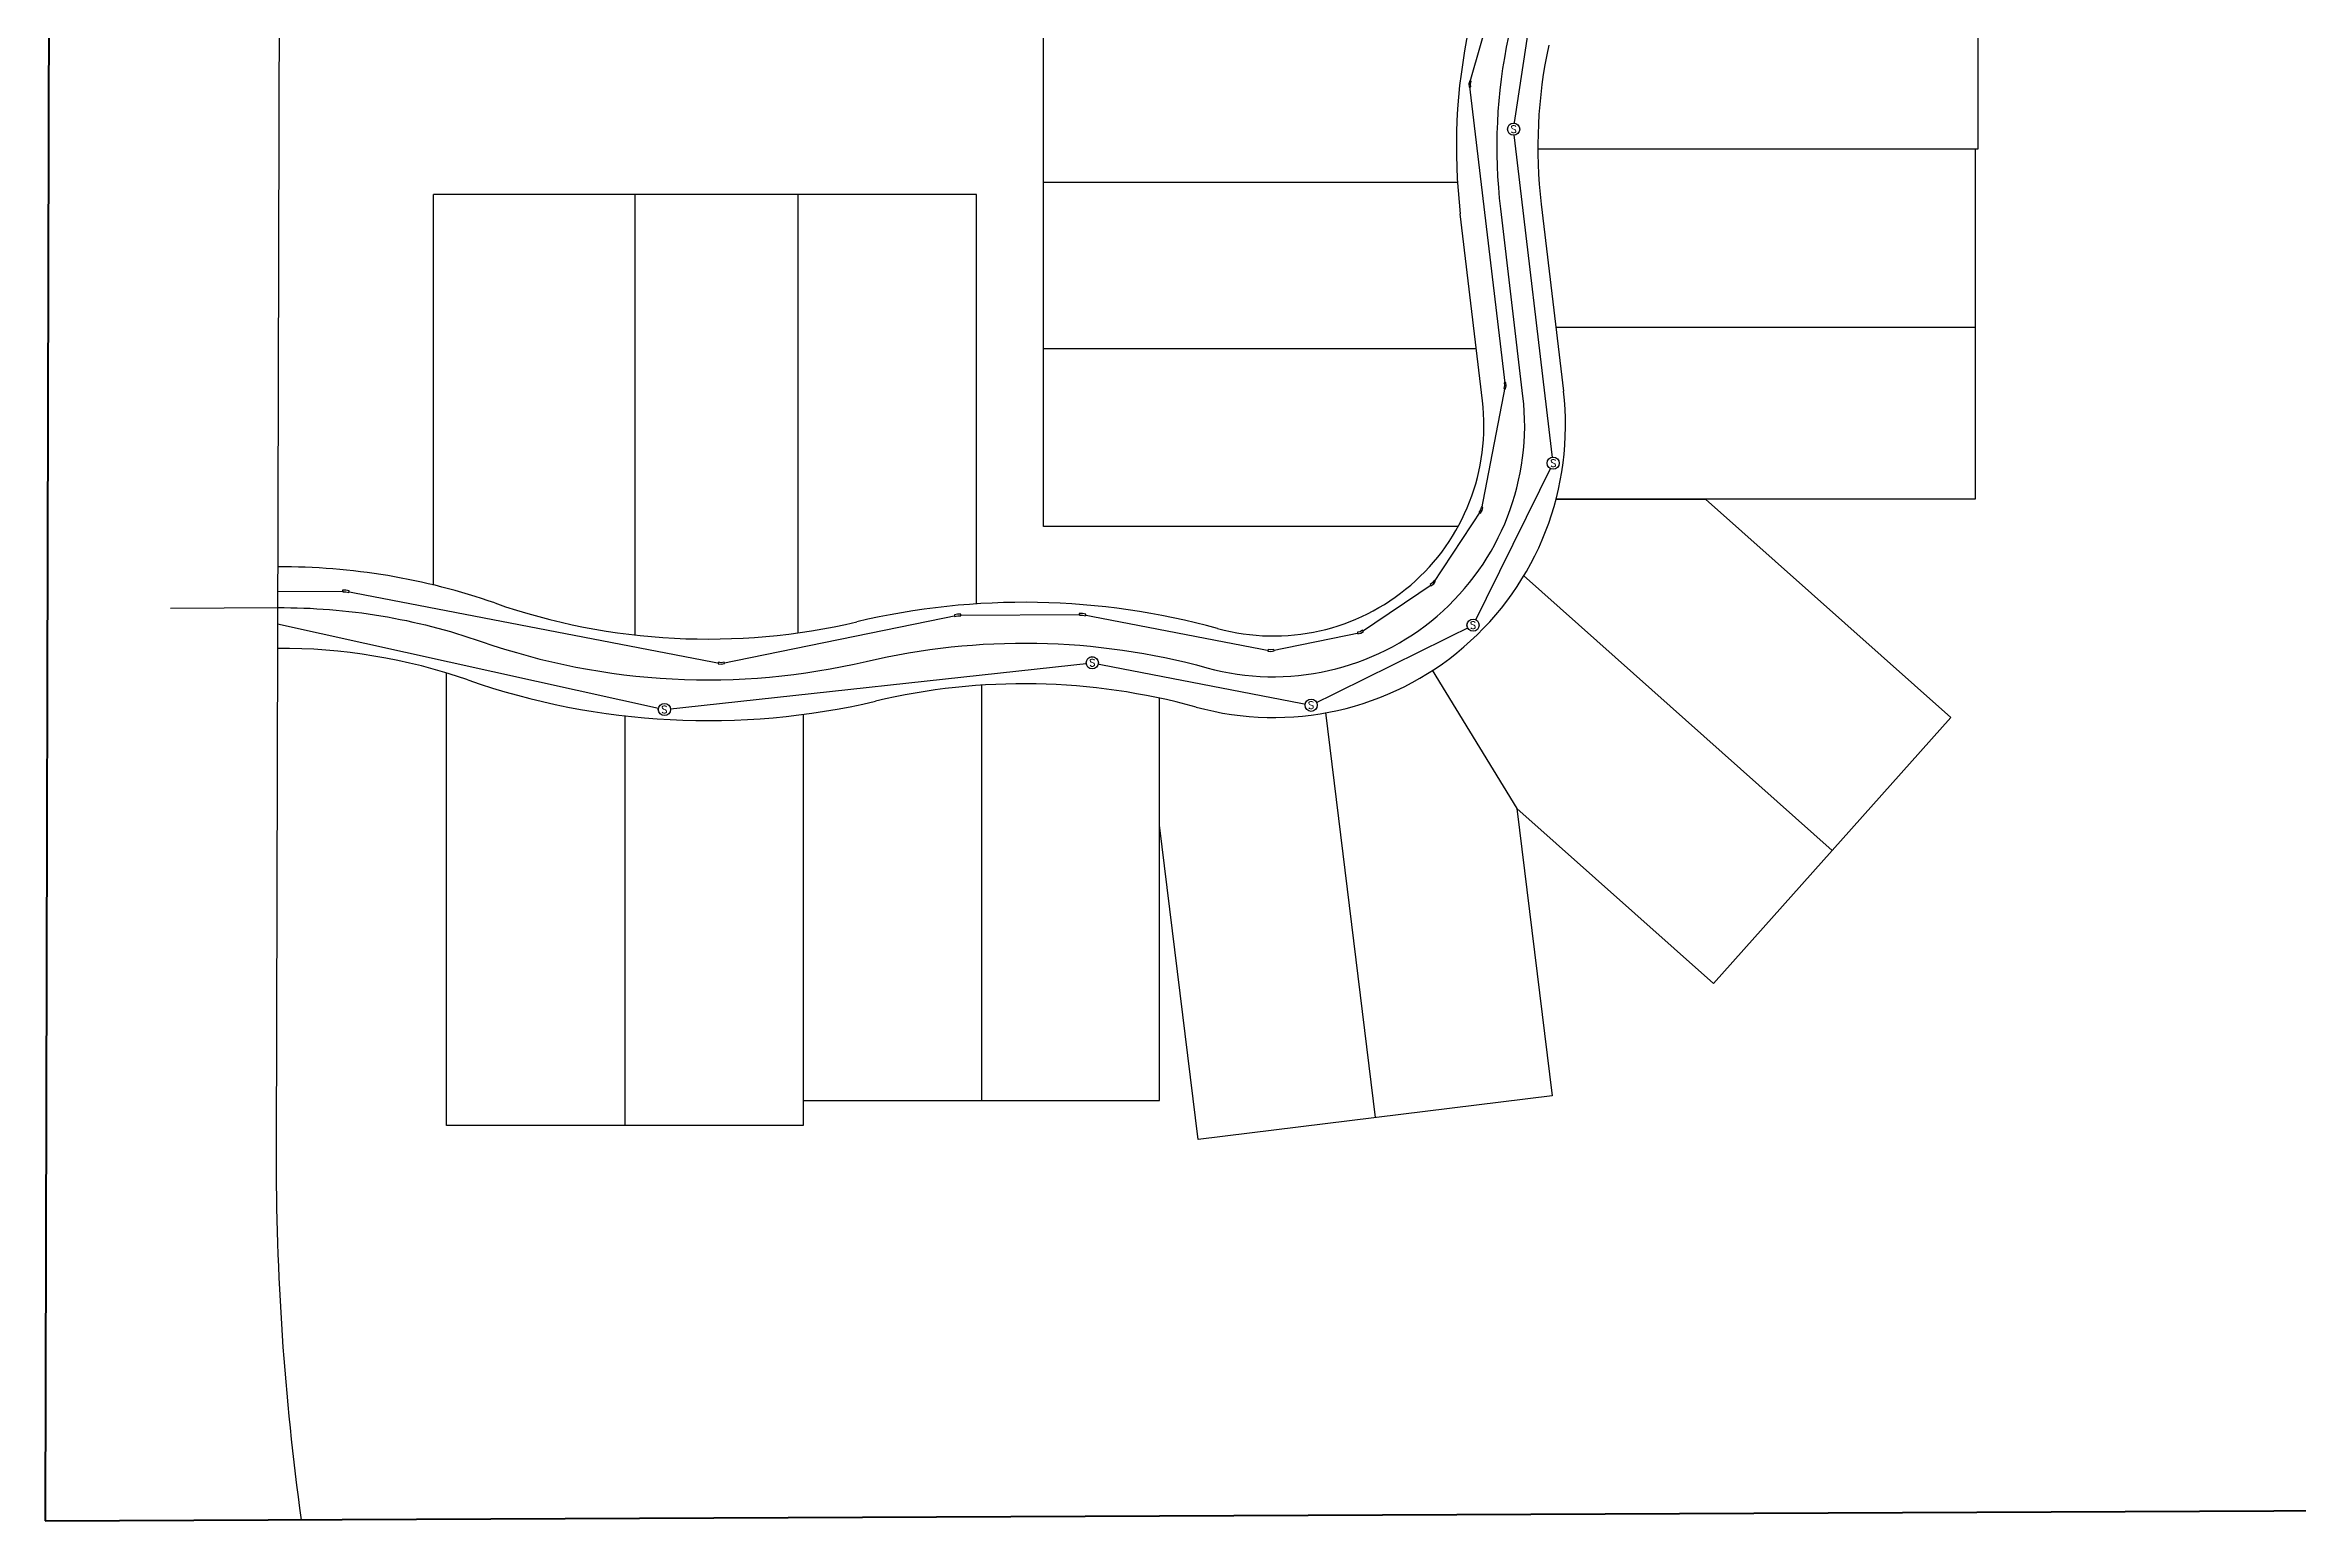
# Model space of a CAD drawing. Header units: feet. Extents: x 20000 to 21322, y 20000 to 21283.
# Drawn here: x 20000 to 20695, y 20000 to 20455 of the extents above; entities that cross this region are included whole.
import ezdxf
from ezdxf.enums import TextEntityAlignment as Align

# ---------------------------------------------------------------- set-up
doc = ezdxf.new("R2010")
doc.units = ezdxf.units.FT
doc.header["$MEASUREMENT"] = 0
doc.layers.add('C-PROP-BNDY', color=150, linetype='Continuous', lineweight=50)
for name, color, linetype in [('C-PROP-LINE', 6, 'Continuous'), ('C-PROP-ROAD', 2, 'Continuous'), ('C-ROAD-CNTR', 1, 'Continuous'), ('C-SSWR-PIPE', 3, 'Continuous'), ('C-SSWR-STRC', 3, 'Continuous'), ('C-WATR-FITT', 4, 'Continuous'), ('C-WATR-PIPE', 4, 'Continuous')]:
    doc.layers.add(name, color=color, linetype=linetype)
doc.styles.add('SHR', font='SIMPLEX', dxfattribs={"height": 0.75})

# ---------------------------------------------------------------- blocks, each defined once
blk = doc.blocks.new('Sewer Manhole')
blk.add_wipeout([(-0.034, 0.052), (-0.042, 0.045), (-0.052, 0.033), (-0.058, 0.022), (-0.06, 0.014), (-0.062, 0.003), (-0.061, -0.006), (-0.059, -0.017), (-0.057, -0.025), (-0.052, -0.033), (-0.047, -0.04), (-0.041, -0.046), (-0.035, -0.051), (-0.027, -0.056), (-0.014, -0.06), (-0.004, -0.062), (0.01, -0.061), (0.02, -0.058), (0.029, -0.054), (0.038, -0.049), (0.047, -0.04), (0.055, -0.028), (0.06, -0.017), (0.062, 0), (0.06, 0.017), (0.056, 0.025), (0.05, 0.036), (0.044, 0.043), (0.037, 0.05), (0.03, 0.054), (0.019, 0.059), (0.004, 0.062), (-0.01, 0.061), (-0.02, 0.058), (-0.026, 0.056)])
at = {"color": 0, "linetype": 'ByBlock', "lineweight": -2}
blk.add_circle((0, 0), 0.0625, dxfattribs=at)
at = {"color": 0, "linetype": 'ByBlock', "lineweight": -2, "style": 'SHR'}
blk.add_text('S', height=0.075, dxfattribs=at).set_placement((0, -0.037), align=Align.CENTER)
blk = doc.blocks.new('*U35')
blk.add_wipeout([(0.98, -0.05), (0, -0.25), (-0.98, -0.07), (-0.89, 0.43), (0, 0.25), (0.88, 0.44)])
blk.add_lwpolyline([(0.88, 0.44), (0, 0.25), (-0.89, 0.43), (-0.98, -0.07), (0, -0.25), (0.98, -0.05)], close=True)
blk = doc.blocks.new('*U36')
blk.add_wipeout([(0.93, 0.33), (0.1, -0.23), (-0.88, -0.44), (-0.98, 0.05), (-0.1, 0.23), (0.65, 0.74)])
blk.add_lwpolyline([(0.65, 0.74), (-0.1, 0.23), (-0.98, 0.05), (-0.88, -0.44), (0.1, -0.23), (0.93, 0.33)], close=True)
blk = doc.blocks.new('*U37')
blk.add_wipeout([(0.43, 0.89), (0.24, -0.1), (-0.31, -0.93), (-0.73, -0.66), (-0.24, 0.1), (-0.07, 0.98)])
blk.add_lwpolyline([(-0.07, 0.98), (-0.24, 0.1), (-0.73, -0.66), (-0.31, -0.93), (0.24, -0.1), (0.43, 0.89)], close=True)
blk = doc.blocks.new('*U38')
blk.add_wipeout([(0.09, 0.98), (0.25, -0.01), (0.03, -0.98), (-0.46, -0.87), (-0.25, 0.01), (-0.4, 0.9)])
blk.add_lwpolyline([(-0.4, 0.9), (-0.25, 0.01), (-0.46, -0.87), (0.03, -0.98), (0.25, -0.01), (0.09, 0.98)], close=True)
blk = doc.blocks.new('*U39')
blk.add_wipeout([(-0.14, -0.97), (-0.25, 0.02), (0.02, 0.98), (0.5, 0.85), (0.25, -0.02), (0.36, -0.91)])
blk.add_lwpolyline([(0.36, -0.91), (0.25, -0.02), (0.5, 0.85), (0.02, 0.98), (-0.25, 0.02), (-0.14, -0.97)], close=True)
blk = doc.blocks.new('*U43')
blk.add_wipeout([(-0.98, 0.24), (0.02, 0.25), (1.01, 0.06), (0.91, -0.43), (-0.02, -0.25), (-0.97, -0.26)])
blk.add_lwpolyline([(1.01, 0.06), (0.02, 0.25), (-0.98, 0.24), (-0.97, -0.26), (-0.02, -0.25), (0.91, -0.43)], close=True)
blk = doc.blocks.new('*U44')
blk.add_wipeout([(-1.01, 0.05), (-0.03, 0.25), (0.97, 0.26), (0.98, -0.24), (0.03, -0.25), (-0.91, -0.44)])
blk.add_lwpolyline([(0.97, 0.26), (-0.03, 0.25), (-1.01, 0.05), (-0.91, -0.44), (0.03, -0.25), (0.98, -0.24)], close=True)
blk = doc.blocks.new('*U45')
blk.add_wipeout([(-0.98, 0.24), (0.02, 0.25), (1.01, 0.06), (0.91, -0.43), (-0.02, -0.25), (-0.97, -0.26)])
blk.add_lwpolyline([(1.01, 0.06), (0.02, 0.25), (-0.98, 0.24), (-0.97, -0.26), (-0.02, -0.25), (0.91, -0.43)], close=True)
blk = doc.blocks.new('*U46')
blk.add_wipeout([(0.73, 0.66), (0.18, -0.18), (-0.65, -0.74), (-0.93, -0.33), (-0.18, 0.18), (0.31, 0.93)])
blk.add_lwpolyline([(0.31, 0.93), (-0.18, 0.18), (-0.93, -0.33), (-0.65, -0.74), (0.18, -0.18), (0.73, 0.66)], close=True)

msp = doc.modelspace()

# ---------------------------------------------------------------- linework, layer by layer
at = {"layer": 'C-PROP-BNDY'}
for p, q in [((20003.21, 21283.09), (20000.01, 19999.91)), ((20000.01, 19999.91), (21318.23, 20005.94))]:
    msp.add_line(p, q, dxfattribs=at)
at = {"layer": 'C-PROP-LINE'}
for p, q in [((20596.28, 20590.81), (20596.28, 20423.22)), ((20308.01, 20306.72), (20308.01, 20479.22)), ((20596.28, 20423.22), (20460.44, 20423.22)), ((20595.43, 20423.22), (20595.43, 20315.22)), ((20287.34, 20409.16), (20119.84, 20409.16)), ((20119.84, 20288.62), (20119.84, 20409.16)), ((20182.09, 20273.2), (20182.09, 20409.16)), ((20232.34, 20273.88), (20232.34, 20409.16)), ((20287.34, 20282.8), (20287.34, 20409.16)), ((20308.01, 20412.97), (20435.78, 20412.97)), ((20465.98, 20368.22), (20595.43, 20368.22)), ((20308.01, 20361.72), (20441.58, 20361.72)), ((20466.04, 20315.22), (20512.27, 20315.22)), ((20595.43, 20315.22), (20466.04, 20315.22)), ((20512.27, 20315.22), (20587.9, 20247.8)), ((20435.98, 20306.72), (20308.01, 20306.72)), ((20456.12, 20291.59), (20551.3, 20206.75)), ((20123.84, 20121.96), (20123.84, 20261.63)), ((20427.9, 20262.37), (20454.03, 20219.77)), ((20288.84, 20257.84), (20288.84, 20129.59)), ((20343.84, 20214.63), (20343.84, 20253.86)), ((20343.84, 20129.59), (20343.84, 20253.86)), ((20178.84, 20248.4), (20178.84, 20121.96)), ((20233.84, 20248.86), (20233.84, 20121.96)), ((20587.9, 20247.8), (20514.71, 20165.69)), ((20454.03, 20219.77), (20464.93, 20131.05)), ((20514.71, 20165.69), (20454.03, 20219.77)), ((20355.75, 20117.64), (20343.84, 20214.63)), ((20233.84, 20129.59), (20343.84, 20129.59)), ((20464.93, 20131.05), (20355.75, 20117.64)), ((20233.84, 20121.96), (20123.84, 20121.96))]:
    msp.add_line(p, q, dxfattribs=at)
at = {"layer": 'C-PROP-ROAD'}
for p, q in [((20072.9, 20762.46), (20071.29, 20114.25)), ((20443.41, 20345.53), (20436.57, 20403.24)), ((20461.56, 20406.2), (20468.4, 20348.49))]:
    msp.add_line(p, q, dxfattribs=at)
for centre, radius, start, end in [((20610.44, 20423.85), 175.08, 167.89155, 186.75971), ((20610.44, 20423.85), 149.92, 167.89155, 186.75971), ((20378.95, 20337.89), 90.08, 254.61944, 6.75971), ((20378.95, 20337.89), 64.92, 254.61944, 6.75971), ((20072.87, 20094.22), 200.08, 70.78614, 90.32403), ((20204.5, 20471.93), 199.92, 250.78614, 283.26591), ((20302.03, 20058.28), 225.08, 74.61944, 103.26591), ((20072.87, 20094.22), 174.92, 70.78614, 90.39122), ((20204.5, 20471.93), 225.08, 250.78614, 283.26591), ((20302.03, 20058.28), 199.92, 74.61944, 103.26591), ((20888.28, 20112.21), 817, 179.85694, 187.87482)]:
    msp.add_arc(centre, radius, start, end, dxfattribs=at)
at = {"layer": 'C-ROAD-CNTR'}
msp.add_lwpolyline([(20038.7, 20281.52), (20071.8, 20281.71, -0.085467), (20134.57, 20271.27, 0.142676), (20253.27, 20265.11, -0.125649), (20358.39, 20263.17, 0.532495), (20455.91, 20347.01), (20449.07, 20404.72, -0.082514), (20451.55, 20457.94), (20452.85, 20463.99, 0.103049), (20453.25, 20530.27), (20452.09, 20535.99, -0.121672), (20454.4, 20589.89), (20467.37, 20634.18)], format="xyb", dxfattribs=at)
msp.add_lwpolyline([(20071.8, 20281.71), (20071.7, 20281.71)], dxfattribs=at)
at = {"layer": 'C-SSWR-PIPE'}
for p, q in [((20453.03, 20429.32), (20465.46, 20512.25)), ((20465.25, 20326.27), (20453.03, 20429.32)), ((20440.52, 20276.31), (20465.25, 20326.27)), ((20071.69, 20276.71), (20191.06, 20250.26)), ((20390.57, 20251.59), (20440.52, 20276.31)), ((20191.06, 20250.26), (20323.05, 20264.71)), ((20323.05, 20264.71), (20390.57, 20251.59))]:
    msp.add_line(p, q, dxfattribs=at)
at = {"layer": 'C-WATR-PIPE'}
for p, q in [((20439.46, 20443.3), (20450.79, 20483.5)), ((20450.49, 20350.2), (20439.46, 20443.3)), ((20443.08, 20311.75), (20450.49, 20350.2)), ((20428.19, 20289.2), (20443.08, 20311.75)), ((20405.81, 20274.06), (20428.19, 20289.2)), ((20071.72, 20286.71), (20092.78, 20286.83)), ((20092.78, 20286.83), (20208.62, 20264.48)), ((20208.62, 20264.48), (20281.51, 20279.41)), ((20281.51, 20279.41), (20320.03, 20279.62)), ((20320.03, 20279.62), (20378.18, 20268.4)), ((20378.18, 20268.4), (20405.81, 20274.06))]:
    msp.add_line(p, q, dxfattribs=at)

# ---------------------------------------------------------------- next in the draw order: block references
at = {"layer": 'C-SSWR-STRC', "xscale": 30, "yscale": 30, "zscale": 30}
for p in [(20453.03, 20429.32), (20465.25, 20326.27), (20440.52, 20276.31), (20323.05, 20264.71), (20191.06, 20250.26), (20390.57, 20251.59)]:
    msp.add_blockref('Sewer Manhole', p, dxfattribs=at)
at = {"layer": 'C-WATR-FITT'}
for name, p in [('*U39', (20439.46, 20443.3)), ('*U38', (20450.49, 20350.2)), ('*U37', (20443.08, 20311.75)), ('*U46', (20428.19, 20289.2)), ('*U43', (20092.78, 20286.83)), ('*U44', (20281.51, 20279.41)), ('*U45', (20320.03, 20279.62)), ('*U36', (20405.81, 20274.06)), ('*U35', (20378.18, 20268.4)), ('*U35', (20208.62, 20264.48))]:
    msp.add_blockref(name, p, dxfattribs=at)

# ---------------------------------------------------------------- next in the draw order: linework, layer by layer
at = {"layer": 'C-PROP-LINE'}
msp.add_line((20394.99, 20249.33), (20410.34, 20124.35), dxfattribs=at)

doc.saveas('drawing.dxf')
